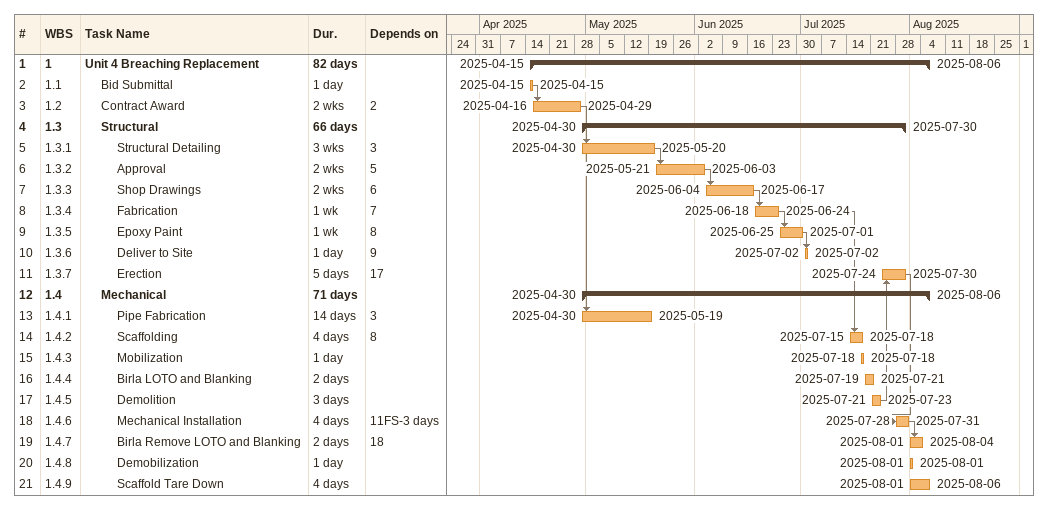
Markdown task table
| ID | WBS | Task | Duration | Start | Finish | Predecessors |
|---|---|---|---|---|---|---|
| 1 | 1 | **Unit 4 Breaching Replacement** | 82d | 2025-04-15 | 2025-08-06 |  |
| 2 | 1.1 | Bid Submittal | 1d | 2025-04-15 | 2025-04-15 |  |
| 3 | 1.2 | Contract Award | 2w | 2025-04-16 | 2025-04-29 | 2 |
| 4 | 1.3 | **Structural** | 66d | 2025-04-30 | 2025-07-30 |  |
| 5 | 1.3.1 | Structural Detailing | 3w | 2025-04-30 | 2025-05-20 | 3 |
| 6 | 1.3.2 | Approval | 2w | 2025-05-21 | 2025-06-03 | 5 |
| 7 | 1.3.3 | Shop Drawings | 2w | 2025-06-04 | 2025-06-17 | 6 |
| 8 | 1.3.4 | Fabrication | 1w | 2025-06-18 | 2025-06-24 | 7 |
| 9 | 1.3.5 | Epoxy Paint | 1w | 2025-06-25 | 2025-07-01 | 8 |
| 10 | 1.3.6 | Deliver to Site | 1d | 2025-07-02 | 2025-07-02 | 9 |
| 11 | 1.3.7 | Erection | 5d | 2025-07-24 | 2025-07-30 | 17 |
| 12 | 1.4 | **Mechanical** | 71d | 2025-04-30 | 2025-08-06 |  |
| 13 | 1.4.1 | Pipe Fabrication | 14d | 2025-04-30 | 2025-05-19 | 3 |
| 14 | 1.4.2 | Scaffolding | 4d | 2025-07-15 | 2025-07-18 | 8 |
| 15 | 1.4.3 | Mobilization | 1d | 2025-07-18 | 2025-07-18 |  |
| 16 | 1.4.4 | Birla LOTO and Blanking | 2d | 2025-07-19 | 2025-07-21 |  |
| 17 | 1.4.5 | Demolition | 3d | 2025-07-21 | 2025-07-23 |  |
| 18 | 1.4.6 | Mechanical Installation | 4d | 2025-07-28 | 2025-07-31 | 11FS-3d |
| 19 | 1.4.7 | Birla Remove LOTO and Blanking | 2d | 2025-08-01 | 2025-08-04 | 18 |
| 20 | 1.4.8 | Demobilization | 1d | 2025-08-01 | 2025-08-01 |  |
| 21 | 1.4.9 | Scaffold Tare Down | 4d | 2025-08-01 | 2025-08-06 |  |
